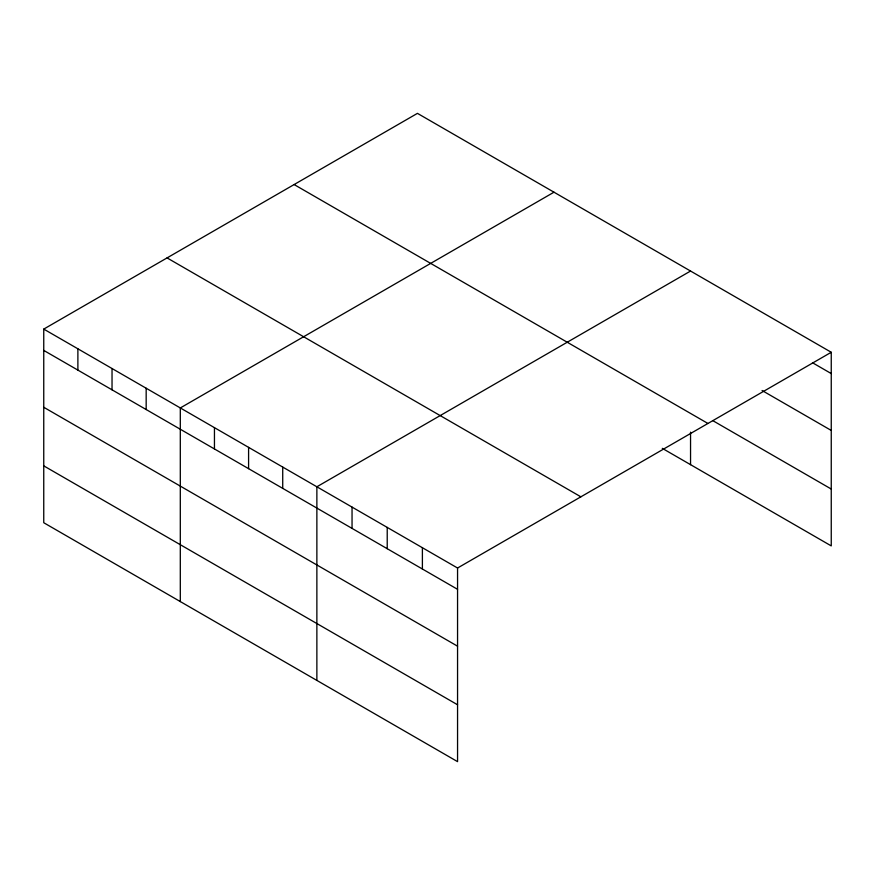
<?xml version="1.0" encoding="UTF-8"?>
<svg xmlns="http://www.w3.org/2000/svg" width="875" height="875" viewBox="0 0 875 875"><rect width="100%" height="100%" fill="white"/><g stroke="black" fill="none" stroke-linecap="round" stroke-linejoin="round"><path stroke-width="1.31" d="M43.75 329.098L457.559 568.017L457.559 761.644L43.75 522.725L43.75 329.098L417.441 113.356L831.25 352.275L831.25 545.902L662.298 448.35M553.995 192.194L180.305 407.947L180.305 601.573M690.55 271.042L316.87 486.784L316.87 680.411M457.559 568.017L831.25 352.275M812.492 362.742L831.25 373.57M762.07 390.502L831.25 430.434M712.83 420.656L831.25 489.027M294.12 184.548L707.93 423.467M167.07 257.906L580.88 496.825M43.75 350.405L457.559 589.312M43.75 407.269L457.559 646.188M43.75 465.861L457.559 704.769M690.55 432.173L690.55 464.669M422.395 547.706L422.395 569.002M387.22 527.406L387.22 548.702M352.045 507.095L352.045 528.391M282.723 467.075L282.723 488.37M248.588 447.366L248.588 468.661M214.452 427.656L214.452 448.952M146.169 388.237L146.169 409.533M112.033 368.528L112.033 389.823M77.886 348.819L77.886 370.114"/></g></svg>
